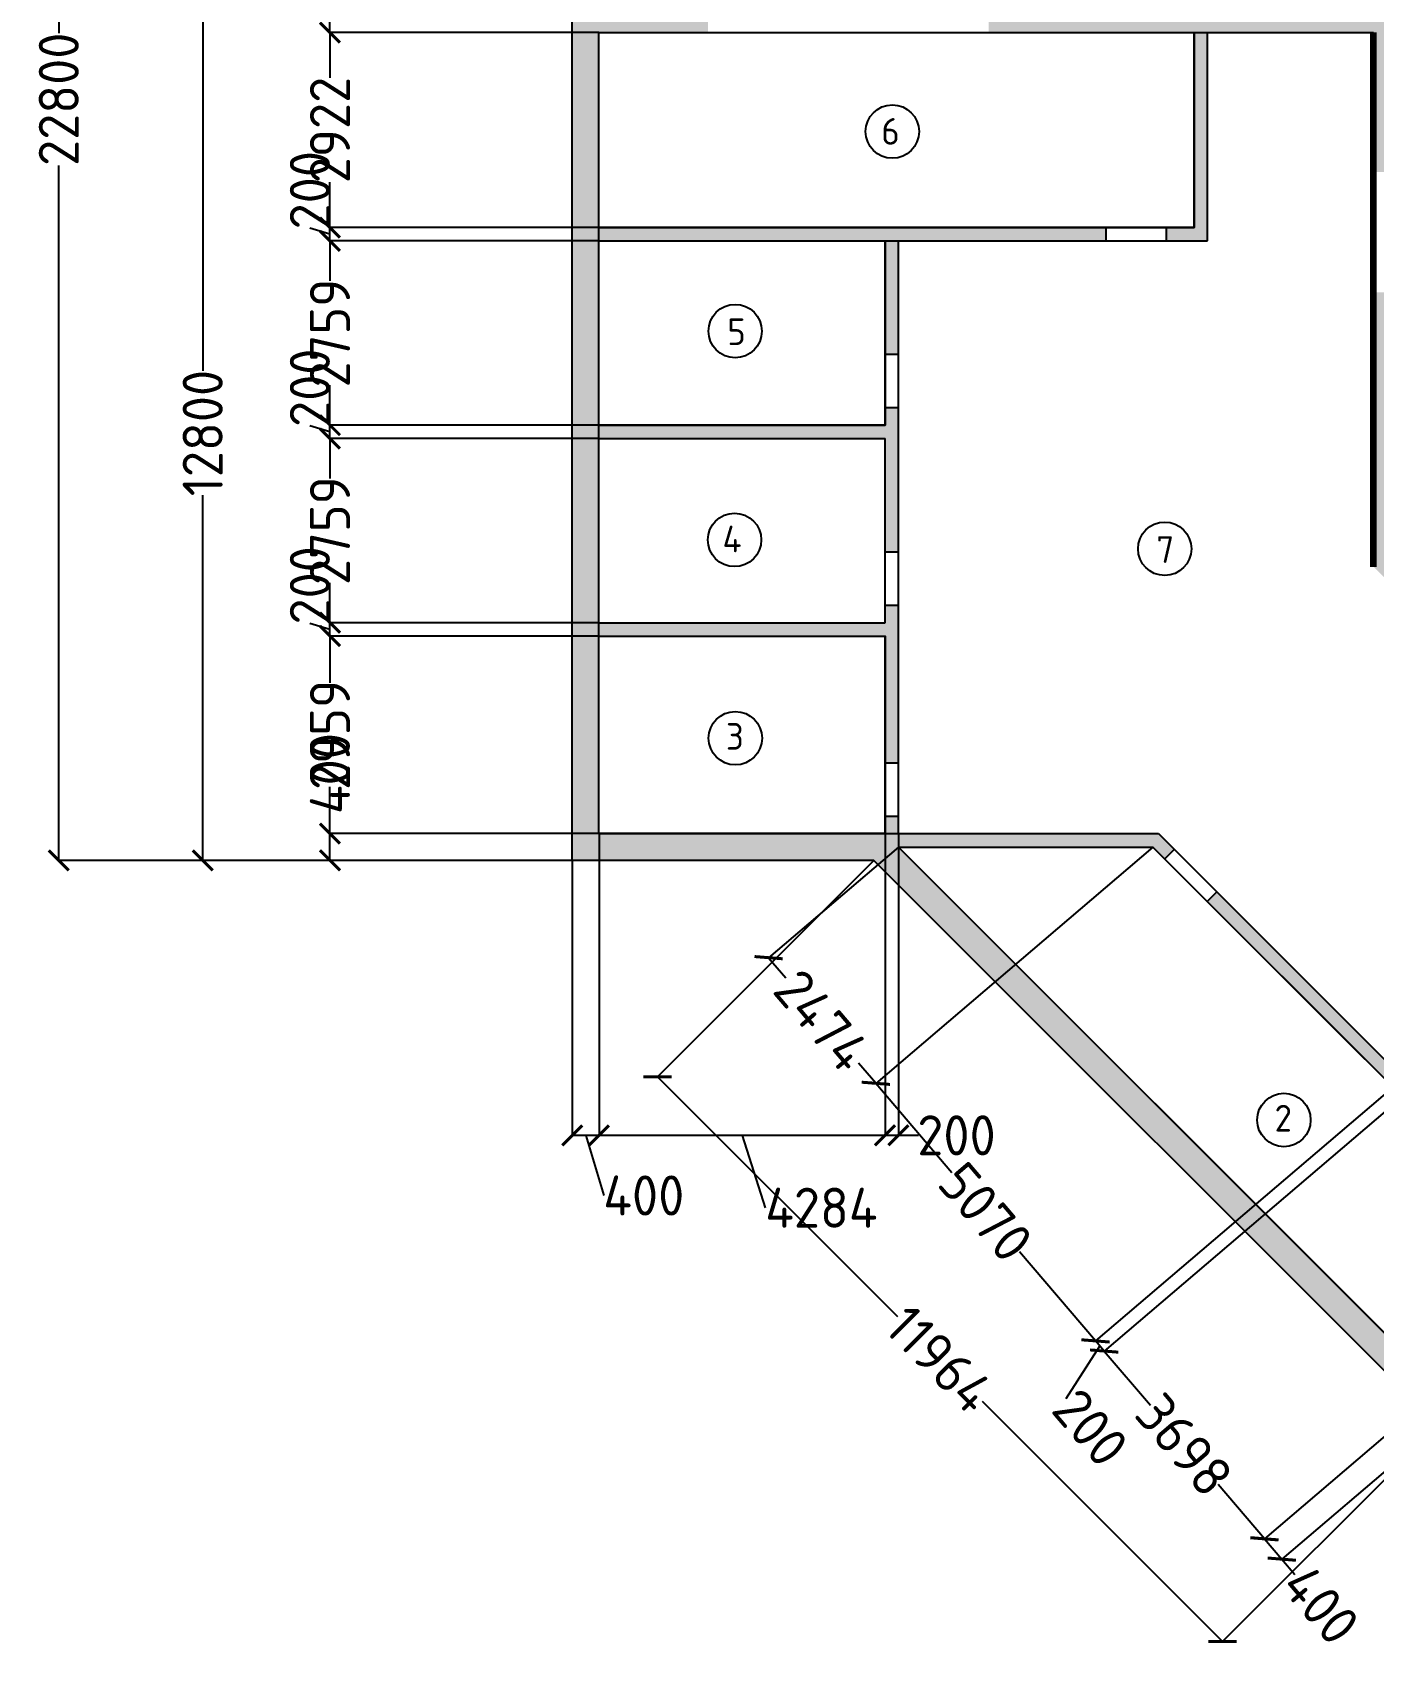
# Model space of a CAD drawing. Header units: millimetres. Extents: x 1 to 862718, y -200795 to 126771.
# Drawn here: x 243823 to 263907, y -79705 to -55381 of the extents above; entities that cross this region are included whole.
import ezdxf

# ---------------------------------------------------------------- set-up
doc = ezdxf.new("R2010")
doc.units = ezdxf.units.MM
doc.header["$MEASUREMENT"] = 0
doc.styles.get("Standard").update_dxf_attribs({"font": 'GOST Common.ttf'})
doc.dimstyles.new('GOST', dxfattribs={"dimtxt": 600, "dimasz": 300, "dimexe": 0.18, "dimexo": 0.0625, "dimgap": 0.09, "dimtad": 0, "dimdec": 0, "dimzin": 0, "dimdsep": 46, "dimtxsty": 'Standard', "dimblk": 'ARCHTICK', "dimcen": 0.09, "dimadec": 0, "dimazin": 0, "dimtfac": 1, "dimtdec": 0, "dimtofl": 0, "dimtmove": 0, "dimatfit": 3, "dimldrblk": 'ARCHTICK', "dimfxl": 1, "dimtolj": 1, "dimtzin": 0, "dimarcsym": 0})

# ---------------------------------------------------------------- blocks, each defined once
blk = doc.blocks.new('_ArchTick')
at = {"color": 0, "linetype": 'ByBlock', "const_width": 0.15}
blk.add_lwpolyline([(-0.5, -0.5), (0.5, 0.5)], dxfattribs=at)
blk = doc.blocks.new('*D56')
at = {"color": 0, "lineweight": -2, "transparency": 16777216}
for p, q in [((248278, -67380), (248278, -67080)), ((252307, -67380), (248277, -67380)), ((248278, -67781), (248278, -67380)), ((252307, -67781), (248277, -67781))]:
    blk.add_line(p, q, dxfattribs=at)
at = {"layer": 'Defpoints', "color": 0, "transparency": 16777216}
for p in [(248278, -67380), (252308, -67380), (252308, -67781)]:
    blk.add_point(p, dxfattribs=at)
at = {"color": 0, "lineweight": -2, "transparency": 16777216, "xscale": 300, "yscale": 300, "zscale": 300}
for p, rotation in [((248278, -67380), 90), ((248278, -67781), 270)]:
    blk.add_blockref('_ArchTick', p, dxfattribs=dict(at, rotation=rotation))
at = {"color": 0, "transparency": 16777216, "insert": (248278, -66480), "char_height": 600, "attachment_point": 5, "rotation": 90}
blk.add_mtext('\\A1;400', dxfattribs=at)
blk = doc.blocks.new('*D57')
at = {"color": 0, "lineweight": -2, "transparency": 16777216}
for p, q in [((252307, -64421), (248277, -64421)), ((248278, -64421), (248278, -65121)), ((248278, -67380), (248278, -66681)), ((252307, -67380), (248277, -67380))]:
    blk.add_line(p, q, dxfattribs=at)
at = {"layer": 'Defpoints', "color": 0, "transparency": 16777216}
for p in [(248278, -64421), (252308, -64421), (252308, -67380)]:
    blk.add_point(p, dxfattribs=at)
at = {"color": 0, "lineweight": -2, "transparency": 16777216, "xscale": 300, "yscale": 300, "zscale": 300}
for p, rotation in [((248278, -64421), 90), ((248278, -67380), 270)]:
    blk.add_blockref('_ArchTick', p, dxfattribs=dict(at, rotation=rotation))
at = {"color": 0, "transparency": 16777216, "insert": (248278, -65901), "char_height": 600, "attachment_point": 5, "rotation": 90}
blk.add_mtext('\\A1;2959', dxfattribs=at)
blk = doc.blocks.new('*D58')
at = {"color": 0, "lineweight": -2, "transparency": 16777216}
for p, q in [((248278, -64321), (247977, -64231)), ((247977, -64231), (247977, -64231)), ((252307, -64221), (248277, -64221)), ((252307, -64421), (248277, -64421)), ((248278, -64421), (248278, -64221))]:
    blk.add_line(p, q, dxfattribs=at)
at = {"layer": 'Defpoints', "color": 0, "transparency": 16777216}
for p in [(248278, -64221), (252308, -64221), (252308, -64421)]:
    blk.add_point(p, dxfattribs=at)
at = {"color": 0, "lineweight": -2, "transparency": 16777216, "xscale": 300, "yscale": 300, "zscale": 300}
for p, rotation in [((248278, -64221), 90), ((248278, -64421), 270)]:
    blk.add_blockref('_ArchTick', p, dxfattribs=dict(at, rotation=rotation))
at = {"color": 0, "transparency": 16777216, "insert": (247977, -63661), "char_height": 600, "attachment_point": 5, "rotation": 90}
blk.add_mtext('\\A1;200', dxfattribs=at)
blk = doc.blocks.new('*D59')
at = {"color": 0, "lineweight": -2, "transparency": 16777216}
for p, q in [((252307, -61462), (248277, -61462)), ((248278, -61462), (248278, -62061)), ((248278, -64221), (248278, -63622)), ((252307, -64221), (248277, -64221))]:
    blk.add_line(p, q, dxfattribs=at)
at = {"layer": 'Defpoints', "color": 0, "transparency": 16777216}
for p in [(248278, -61462), (252308, -61462), (252308, -64221)]:
    blk.add_point(p, dxfattribs=at)
at = {"color": 0, "lineweight": -2, "transparency": 16777216, "xscale": 300, "yscale": 300, "zscale": 300}
for p, rotation in [((248278, -61462), 90), ((248278, -64221), 270)]:
    blk.add_blockref('_ArchTick', p, dxfattribs=dict(at, rotation=rotation))
at = {"color": 0, "transparency": 16777216, "insert": (248278, -62842), "char_height": 600, "attachment_point": 5, "rotation": 90}
blk.add_mtext('\\A1;2759', dxfattribs=at)
blk = doc.blocks.new('*D60')
at = {"color": 0, "lineweight": -2, "transparency": 16777216}
for p, q in [((248278, -61362), (247977, -61272)), ((247977, -61272), (247977, -61272)), ((252307, -61262), (248277, -61262)), ((248278, -61462), (248278, -61262)), ((252307, -61462), (248277, -61462))]:
    blk.add_line(p, q, dxfattribs=at)
at = {"layer": 'Defpoints', "color": 0, "transparency": 16777216}
for p in [(248278, -61262), (252308, -61262), (252308, -61462)]:
    blk.add_point(p, dxfattribs=at)
at = {"color": 0, "lineweight": -2, "transparency": 16777216, "xscale": 300, "yscale": 300, "zscale": 300}
for p, rotation in [((248278, -61262), 90), ((248278, -61462), 270)]:
    blk.add_blockref('_ArchTick', p, dxfattribs=dict(at, rotation=rotation))
at = {"color": 0, "transparency": 16777216, "insert": (247977, -60702), "char_height": 600, "attachment_point": 5, "rotation": 90}
blk.add_mtext('\\A1;200', dxfattribs=at)
blk = doc.blocks.new('*D61')
at = {"color": 0, "lineweight": -2, "transparency": 16777216}
for p, q in [((252307, -58503), (248277, -58503)), ((248278, -58503), (248278, -59102)), ((248278, -61262), (248278, -60663)), ((252307, -61262), (248277, -61262))]:
    blk.add_line(p, q, dxfattribs=at)
at = {"layer": 'Defpoints', "color": 0, "transparency": 16777216}
for p in [(248278, -58503), (252308, -58503), (252308, -61262)]:
    blk.add_point(p, dxfattribs=at)
at = {"color": 0, "lineweight": -2, "transparency": 16777216, "xscale": 300, "yscale": 300, "zscale": 300}
for p, rotation in [((248278, -58503), 90), ((248278, -61262), 270)]:
    blk.add_blockref('_ArchTick', p, dxfattribs=dict(at, rotation=rotation))
at = {"color": 0, "transparency": 16777216, "insert": (248278, -59883), "char_height": 600, "attachment_point": 5, "rotation": 90}
blk.add_mtext('\\A1;2759', dxfattribs=at)
blk = doc.blocks.new('*D62')
at = {"color": 0, "lineweight": -2, "transparency": 16777216}
for p, q in [((248278, -58403), (247977, -58313)), ((247977, -58313), (247977, -58313)), ((252307, -58303), (248277, -58303)), ((248278, -58503), (248278, -58303)), ((252307, -58503), (248277, -58503))]:
    blk.add_line(p, q, dxfattribs=at)
at = {"layer": 'Defpoints', "color": 0, "transparency": 16777216}
for p in [(248278, -58303), (252308, -58303), (252308, -58503)]:
    blk.add_point(p, dxfattribs=at)
at = {"color": 0, "lineweight": -2, "transparency": 16777216, "xscale": 300, "yscale": 300, "zscale": 300}
for p, rotation in [((248278, -58303), 90), ((248278, -58503), 270)]:
    blk.add_blockref('_ArchTick', p, dxfattribs=dict(at, rotation=rotation))
at = {"color": 0, "transparency": 16777216, "insert": (247977, -57743), "char_height": 600, "attachment_point": 5, "rotation": 90}
blk.add_mtext('\\A1;200', dxfattribs=at)
blk = doc.blocks.new('*D63')
at = {"color": 0, "lineweight": -2, "transparency": 16777216}
for p, q in [((252307, -55381), (248277, -55381)), ((248278, -55381), (248278, -56062)), ((248278, -58303), (248278, -57622)), ((252307, -58303), (248277, -58303))]:
    blk.add_line(p, q, dxfattribs=at)
at = {"layer": 'Defpoints', "color": 0, "transparency": 16777216}
for p in [(248278, -55381), (252308, -55381), (252308, -58303)]:
    blk.add_point(p, dxfattribs=at)
at = {"color": 0, "lineweight": -2, "transparency": 16777216, "xscale": 300, "yscale": 300, "zscale": 300}
for p, rotation in [((248278, -55381), 90), ((248278, -58303), 270)]:
    blk.add_blockref('_ArchTick', p, dxfattribs=dict(at, rotation=rotation))
at = {"color": 0, "transparency": 16777216, "insert": (248278, -56842), "char_height": 600, "attachment_point": 5, "rotation": 90}
blk.add_mtext('\\A1;2922', dxfattribs=at)
blk = doc.blocks.new('*D64')
at = {"color": 0, "lineweight": -2, "transparency": 16777216}
for p, q in [((248278, -55180), (247977, -55090)), ((247977, -55090), (247977, -55090)), ((251907, -54980), (248277, -54980)), ((248278, -55381), (248278, -54980)), ((252307, -55381), (248277, -55381))]:
    blk.add_line(p, q, dxfattribs=at)
at = {"layer": 'Defpoints', "color": 0, "transparency": 16777216}
for p in [(248278, -54980), (251908, -54980), (252308, -55381)]:
    blk.add_point(p, dxfattribs=at)
at = {"color": 0, "lineweight": -2, "transparency": 16777216, "xscale": 300, "yscale": 300, "zscale": 300}
for p, rotation in [((248278, -54980), 90), ((248278, -55381), 270)]:
    blk.add_blockref('_ArchTick', p, dxfattribs=dict(at, rotation=rotation))
at = {"color": 0, "transparency": 16777216, "insert": (247977, -54490), "char_height": 600, "attachment_point": 5, "rotation": 90}
blk.add_mtext('\\A1;400', dxfattribs=at)
blk = doc.blocks.new('*D67')
at = {"color": 0, "lineweight": -2, "transparency": 16777216}
for p, q in [((251907, -54980), (246371, -54980)), ((246372, -54980), (246372, -60450)), ((246372, -67781), (246372, -62311)), ((251907, -67781), (246371, -67781))]:
    blk.add_line(p, q, dxfattribs=at)
at = {"layer": 'Defpoints', "color": 0, "transparency": 16777216}
for p in [(246372, -54980), (251908, -54980), (251908, -67781)]:
    blk.add_point(p, dxfattribs=at)
at = {"color": 0, "lineweight": -2, "transparency": 16777216, "xscale": 300, "yscale": 300, "zscale": 300}
for p, rotation in [((246372, -54980), 90), ((246372, -67781), 270)]:
    blk.add_blockref('_ArchTick', p, dxfattribs=dict(at, rotation=rotation))
at = {"color": 0, "transparency": 16777216, "insert": (246372, -61380), "char_height": 600, "attachment_point": 5, "rotation": 90}
blk.add_mtext('\\A1;12800', dxfattribs=at)
blk = doc.blocks.new('*D69')
at = {"color": 0, "lineweight": -2, "transparency": 16777216}
for p, q in [((251856.4375, -44980.5), (244216.32, -44980.5)), ((244216.5, -44980.5), (244216.5, -55390.41)), ((244216.5, -67780.5), (244216.5, -57370.59)), ((251907.4375, -67780.5), (244216.32, -67780.5))]:
    blk.add_line(p, q, dxfattribs=at)
at = {"layer": 'Defpoints', "color": 0, "transparency": 16777216}
for p in [(244216.5, -44980.5), (251856.5, -44980.5), (251907.5, -67780.5)]:
    blk.add_point(p, dxfattribs=at)
at = {"color": 0, "lineweight": -2, "transparency": 16777216, "xscale": 300, "yscale": 300, "zscale": 300}
for p, rotation in [((244216.5, -44980.5), 90), ((244216.5, -67780.5), 270)]:
    blk.add_blockref('_ArchTick', p, dxfattribs=dict(at, rotation=rotation))
at = {"color": 0, "transparency": 16777216, "insert": (244216.5, -56380.5), "char_height": 600, "attachment_point": 5, "rotation": 90}
blk.add_mtext('\\A1;22800', dxfattribs=at)
blk = doc.blocks.new('*D70')
at = {"color": 0, "lineweight": -2, "transparency": 16777216}
for p, q in [((264907, -75696), (262274, -77942)), ((265167, -76000), (262533, -78247)), ((262274, -77942), (262534, -78247)), ((262534, -78247), (262728, -78475))]:
    blk.add_line(p, q, dxfattribs=at)
at = {"layer": 'Defpoints', "color": 0, "transparency": 16777216}
for p in [(264907, -75696), (265167, -76000), (262274, -77942)]:
    blk.add_point(p, dxfattribs=at)
at = {"color": 0, "lineweight": -2, "transparency": 16777216, "xscale": 300, "yscale": 300, "zscale": 300}
for p, rotation in [((262274, -77942), 130.4622274920929), ((262534, -78247), 310.4622274920929)]:
    blk.add_blockref('_ArchTick', p, dxfattribs=dict(at, rotation=rotation))
at = {"color": 0, "transparency": 16777216, "insert": (263118, -78931), "char_height": 600, "attachment_point": 5, "rotation": 310.4622}
blk.add_mtext('\\A1;400', dxfattribs=at)
blk = doc.blocks.new('*D71')
at = {"color": 0, "lineweight": -2, "transparency": 16777216}
for p, q in [((264495, -71188), (259874, -75130)), ((259874, -75130), (260567, -75943)), ((264907, -75696), (262273, -77943)), ((262273, -77943), (261580, -77130))]:
    blk.add_line(p, q, dxfattribs=at)
at = {"layer": 'Defpoints', "color": 0, "transparency": 16777216}
for p in [(264495, -71188), (259874, -75130), (264907, -75696)]:
    blk.add_point(p, dxfattribs=at)
at = {"color": 0, "lineweight": -2, "transparency": 16777216, "xscale": 300, "yscale": 300, "zscale": 300}
for p, rotation in [((259874, -75130), 130.4622274923378), ((262273, -77943), 310.4622274923378)]:
    blk.add_blockref('_ArchTick', p, dxfattribs=dict(at, rotation=rotation))
at = {"color": 0, "transparency": 16777216, "insert": (261073, -76536), "char_height": 600, "attachment_point": 5, "rotation": 310.4622}
blk.add_mtext('\\A1;3698', dxfattribs=at)
blk = doc.blocks.new('*D72')
at = {"color": 0, "lineweight": -2, "transparency": 16777216}
for p, q in [((264354, -71047), (259744, -74978)), ((264495, -71188), (259874, -75130)), ((259809, -75054), (259299, -75844)), ((259874, -75130), (259744, -74978)), ((259299, -75844), (259300, -75844))]:
    blk.add_line(p, q, dxfattribs=at)
at = {"layer": 'Defpoints', "color": 0, "transparency": 16777216}
for p in [(264354, -71047), (264495, -71188), (259744, -74978)]:
    blk.add_point(p, dxfattribs=at)
at = {"color": 0, "lineweight": -2, "transparency": 16777216, "xscale": 300, "yscale": 300, "zscale": 300}
for p, rotation in [((259744, -74978), 130.4622274923378), ((259874, -75130), 310.4622274923378)]:
    blk.add_blockref('_ArchTick', p, dxfattribs=dict(at, rotation=rotation))
at = {"color": 0, "transparency": 16777216, "insert": (259669, -76278), "char_height": 600, "attachment_point": 5, "rotation": 310.4622}
blk.add_mtext('\\A1;200', dxfattribs=at)
blk = doc.blocks.new('*D73')
at = {"color": 0, "lineweight": -2, "transparency": 16777216}
for p, q in [((260604, -67581), (256454, -71121)), ((256454, -71120), (257593, -72456)), ((264354, -71047), (259744, -74978)), ((259744, -74978), (258606, -73643))]:
    blk.add_line(p, q, dxfattribs=at)
at = {"layer": 'Defpoints', "color": 0, "transparency": 16777216}
for p in [(260604, -67581), (256454, -71120), (264354, -71047)]:
    blk.add_point(p, dxfattribs=at)
at = {"color": 0, "lineweight": -2, "transparency": 16777216, "xscale": 300, "yscale": 300, "zscale": 300}
for p, rotation in [((256454, -71120), 130.4622274923378), ((259744, -74978), 310.4622274923378)]:
    blk.add_blockref('_ArchTick', p, dxfattribs=dict(at, rotation=rotation))
at = {"color": 0, "transparency": 16777216, "insert": (258099, -73049), "char_height": 600, "attachment_point": 5, "rotation": 310.4622}
blk.add_mtext('\\A1;5070', dxfattribs=at)
blk = doc.blocks.new('*D74')
at = {"color": 0, "lineweight": -2, "transparency": 16777216}
for p, q in [((256792, -67581), (254848, -69238)), ((260604, -67581), (256454, -71121)), ((254848, -69238), (255106, -69540)), ((256454, -71120), (256196, -70818))]:
    blk.add_line(p, q, dxfattribs=at)
at = {"layer": 'Defpoints', "color": 0, "transparency": 16777216}
for p in [(256792, -67581), (260604, -67581), (254848, -69238)]:
    blk.add_point(p, dxfattribs=at)
at = {"color": 0, "lineweight": -2, "transparency": 16777216, "xscale": 300, "yscale": 300, "zscale": 300}
for p, rotation in [((254848, -69238), 130.4622274923378), ((256454, -71120), 310.4622274923378)]:
    blk.add_blockref('_ArchTick', p, dxfattribs=dict(at, rotation=rotation))
at = {"color": 0, "transparency": 16777216, "insert": (255651, -70179), "char_height": 600, "attachment_point": 5, "rotation": 310.4622}
blk.add_mtext('\\A1;2474', dxfattribs=at)
blk = doc.blocks.new('*D75')
at = {"color": 0, "lineweight": -2, "transparency": 16777216}
for p, q in [((256426, -67781), (253185, -71021)), ((253186, -71021), (256779, -74614)), ((261645, -79481), (258052, -75887)), ((264886, -76240), (261645, -79481))]:
    blk.add_line(p, q, dxfattribs=at)
at = {"layer": 'Defpoints', "color": 0, "transparency": 16777216}
for p in [(256426, -67780), (253186, -71021), (264886, -76240)]:
    blk.add_point(p, dxfattribs=at)
at = {"color": 0, "lineweight": -2, "transparency": 16777216, "xscale": 300, "yscale": 300, "zscale": 300}
for p, rotation in [((253186, -71021), 135), ((261645, -79481), 315)]:
    blk.add_blockref('_ArchTick', p, dxfattribs=dict(at, rotation=rotation))
at = {"color": 0, "transparency": 16777216, "insert": (257415, -75251), "char_height": 600, "attachment_point": 5, "rotation": 315}
blk.add_mtext('\\A1;11964', dxfattribs=at)
blk = doc.blocks.new('*D76')
at = {"color": 0, "lineweight": -2, "transparency": 16777216}
for p, q in [((256592, -67381), (256592, -71899)), ((256792, -67381), (256792, -71899)), ((256592, -71899), (256792, -71899)), ((256792, -71899), (257092, -71899))]:
    blk.add_line(p, q, dxfattribs=at)
at = {"layer": 'Defpoints', "color": 0, "transparency": 16777216}
for p in [(256592, -67381), (256792, -67381), (256592, -71899)]:
    blk.add_point(p, dxfattribs=at)
at = {"color": 0, "lineweight": -2, "transparency": 16777216, "xscale": 300, "yscale": 300, "zscale": 300}
for p, rotation in [((256592, -71899), 179.9999990244378), ((256792, -71899), 359.9999990244378)]:
    blk.add_blockref('_ArchTick', p, dxfattribs=dict(at, rotation=rotation))
at = {"color": 0, "transparency": 16777216, "insert": (257662, -71899), "char_height": 600, "attachment_point": 5, "rotation": 360}
blk.add_mtext('\\A1;200', dxfattribs=at)
blk = doc.blocks.new('*D77')
at = {"color": 0, "lineweight": -2, "transparency": 16777216}
for p, q in [((252308, -67381), (252308, -71900)), ((256592, -67381), (256592, -71900)), ((256592, -71900), (252308, -71900)), ((254450, -71900), (254798, -72983)), ((254798, -72983), (254798, -72983))]:
    blk.add_line(p, q, dxfattribs=at)
at = {"layer": 'Defpoints', "color": 0, "transparency": 16777216}
for p in [(252308, -67380), (256592, -67380), (252308, -71900)]:
    blk.add_point(p, dxfattribs=at)
at = {"color": 0, "lineweight": -2, "transparency": 16777216, "xscale": 300, "yscale": 300, "zscale": 300, "rotation": 180}
blk.add_blockref('_ArchTick', (252308, -71900), dxfattribs=at)
at = {"color": 0, "lineweight": -2, "transparency": 16777216, "xscale": 300, "yscale": 300, "zscale": 300}
blk.add_blockref('_ArchTick', (256592, -71900), dxfattribs=at)
at = {"color": 0, "transparency": 16777216, "insert": (255638, -72983), "char_height": 600, "attachment_point": 5}
blk.add_mtext('\\A1;4284', dxfattribs=at)
blk = doc.blocks.new('*D78')
at = {"color": 0, "lineweight": -2, "transparency": 16777216}
for p, q in [((252308, -67381), (252308, -71900)), ((251908, -67781), (251908, -71900)), ((252308, -71900), (251908, -71900)), ((252108, -71900), (252378, -72800)), ((252378, -72800), (252378, -72800))]:
    blk.add_line(p, q, dxfattribs=at)
at = {"layer": 'Defpoints', "color": 0, "transparency": 16777216}
for p in [(252308, -67380), (251908, -67780), (251908, -71900)]:
    blk.add_point(p, dxfattribs=at)
at = {"color": 0, "lineweight": -2, "transparency": 16777216, "xscale": 300, "yscale": 300, "zscale": 300, "rotation": 180}
blk.add_blockref('_ArchTick', (251908, -71900), dxfattribs=at)
at = {"color": 0, "lineweight": -2, "transparency": 16777216, "xscale": 300, "yscale": 300, "zscale": 300}
blk.add_blockref('_ArchTick', (252308, -71900), dxfattribs=at)
at = {"color": 0, "transparency": 16777216, "insert": (252978, -72800), "char_height": 600, "attachment_point": 5}
blk.add_mtext('\\A1;400', dxfattribs=at)

msp = doc.modelspace()

# ---------------------------------------------------------------- hatches: boundary and pattern name
at = {"true_color": 0x636466}
h = msp.add_hatch(color=251, dxfattribs=at)
h.dxf.hatch_style = 1
h.paths.add_polyline_path([(299231.5, -57667), (296507.5, -57667), (293751.5, -57667), (293751.5, -58067), (299231.5, -58067)], flags=17)
h.paths.add_polyline_path([(296507.5, -60993.2), (296307.5, -60993.2), (296307.5, -67380.5), (296507.5, -67380.5)], flags=17)
h.paths.add_polyline_path([(300507.5, -60993.2), (300307.5, -60993.2), (300307.5, -67380.5), (300507.5, -67380.5)], flags=17)
h.paths.add_polyline_path([(304507.5, -64391.5), (304309.1, -64391.5), (304309.1, -67380.5), (304507.5, -67380.5)], flags=17)
h.paths.add_polyline_path([(302921, -60591), (302721, -60591), (302721, -64829.5), (304307.5, -64829.5), (304307.5, -64629.5), (302921, -64629.5)], flags=17)
h.paths.add_polyline_path([(310307.5, -62952.5), (304507.5, -62952.5), (304507.5, -63152.5), (307514, -63152.5), (310307.5, -63152.5)], flags=17)
h.paths.add_polyline_path([(304307.5, -57667), (301031.5, -57667), (301031.5, -58067), (304307.5, -58067)], flags=17)
h.paths.add_polyline_path([(304507.5, -55379.5), (304307.5, -55379.5), (304307.5, -57667), (304307.5, -58067), (304307.5, -58244.5), (304507.5, -58244.5)], flags=17)
h.paths.add_polyline_path([(310307.5, -59180.5), (304507.5, -59180.5), (304507.5, -59044.5), (304307.7, -59044.5), (304307.9, -59561.5), (304507.5, -59561.5), (304507.5, -59380.5), (310307.5, -59380.5)], flags=17)
h.paths.add_polyline_path([(299023.4, -60591), (293566.5, -60591), (293566.6, -60993.2), (296307.5, -60993.2), (299023.5, -60993.2)], flags=17)
h.paths.add_polyline_path([(300891.4, -60591), (299923.4, -60591), (299923.5, -60993.2), (300891.5, -60993.2)], flags=17)
h.paths.add_polyline_path([(302721, -60591), (301791.4, -60591), (301791.5, -60993.2), (302721, -60993.2)], flags=17)
h.paths.add_polyline_path([(292851.5, -57667), (292507.5, -57667), (292007.5, -57667), (292007.5, -58067), (292851.5, -58067)], flags=17)
h.paths.add_polyline_path([(292507.5, -55377.5), (292307.5, -55377.4), (292307.5, -57667), (292507.5, -57667)], flags=17)
h.paths.add_polyline_path([(296507.5, -55378.2), (296307.5, -55378.1), (296307.5, -57667), (296507.5, -57667)], flags=17)
h.paths.add_polyline_path([(291107.5, -57667), (288509.1, -57667), (288509.1, -58067), (291107.5, -58067)])
h.paths.add_polyline_path([(288509.1, -55376.8), (288309.1, -55376.8), (288309.1, -58067), (288509.1, -58067), (288509.1, -57667)])
h.paths.add_polyline_path([(288309.1, -56980.3), (276322.9, -56982.2), (276322.9, -57382.2), (288309.1, -57380.3)], flags=17)
h.paths.add_polyline_path([(274422.9, -59380.5), (264307.5, -59380.5), (264307.5, -59270.5), (263907.5, -59270.5), (263907.5, -63382.5), (268243, -67718.1), (271013.2, -70488.2), (269731.9, -71581.1), (270015.6, -71864.8), (271602.2, -70511.5), (268871.2, -67780.5), (271126.5, -67780.5), (271126.5, -67380.5), (268471.2, -67380.5), (264307.5, -63216.8), (264307.5, -59780.5), (274422.9, -59780.5)])
h.paths.add_polyline_path([(280531.1, -59380.5), (280331.1, -59380.5), (280331.1, -67380.5), (280531.1, -67380.5), (280531.1, -63977)])
h.paths.add_polyline_path([(280331.1, -59380.5), (276323, -59380.5), (276323, -59780.5), (280331.1, -59780.5)])
h.paths.add_polyline_path([(282950.5, -60591), (280531.1, -60591), (280531.1, -60993.2), (282950.5, -60993.2)])
h.paths.add_polyline_path([(284990.1, -60591), (283850.5, -60591), (283850.5, -60993.2), (284990.1, -60993.2)])
h.paths.add_polyline_path([(284520.1, -60993.2), (284320.1, -60993.2), (284320.1, -63777), (284320.1, -63977), (284320.1, -67380.5), (284520.1, -67380.5), (284520.1, -63977)])
h.paths.add_polyline_path([(291220, -60591), (285890.1, -60591), (285890.1, -60993.2), (288309.1, -60993.2), (291220, -60993.2)])
h.paths.add_polyline_path([(288509.1, -60993.2), (288309.1, -60993.2), (288309.1, -63777), (288131, -63777), (288131, -63977), (288309.1, -63977), (288309.1, -67380.5), (288509.1, -67380.5)])
h.paths.add_polyline_path([(287231, -63777), (284520.1, -63777), (284520.1, -63977), (287231, -63977)])
h.paths.add_polyline_path([(284320.1, -63777), (281590.5, -63777), (281590.6, -63977), (284320.1, -63977)])
h.paths.add_polyline_path([(280690.5, -63777), (280531.1, -63777), (280531.1, -63977), (280690.6, -63977)])
h.paths.add_polyline_path([(292507.5, -60993.2), (292307.5, -60993.2), (292307.5, -67380.5), (292507.5, -67380.5)], flags=17)
h.paths.add_polyline_path([(292666.5, -60591), (292119.9, -60591), (292120, -60993.2), (292307.5, -60993.2), (292666.6, -60993.2)], flags=17)
h.paths.add_polyline_path([(281151.3, -67380.5), (279121, -67380.5), (279121, -67780.5), (281151.3, -67780.5)])
h.paths.add_polyline_path([(289247.3, -67380.5), (288509.1, -67380.5), (283408.5, -67380.5), (283408.5, -67780.5), (289247.3, -67780.5)])
h.paths.add_polyline_path([(256791.8, -58503), (256591.8, -58503), (256591.8, -60199.5), (256791.8, -60199.5)], flags=17)
h.paths.add_polyline_path([(259904.5, -58303), (252307.5, -58303), (252307.5, -58503), (256591.8, -58503), (259904.5, -58503)], flags=17)
h.paths.add_polyline_path([(261420, -55380.5), (261220, -55380.5), (261220, -58303), (260804.5, -58303), (260804.5, -58503), (261420, -58503)], flags=17)
h.paths.add_polyline_path([(256791.8, -60999.5), (256591.8, -60999.5), (256591.8, -61262), (252307.5, -61262), (252307.5, -61462), (256591.8, -61462), (256591.8, -63158.5), (256791.8, -63158.5)], flags=17)
h.paths.add_polyline_path([(256791.8, -63958.5), (256591.8, -63958.5), (256591.8, -64221), (252307.5, -64221), (252307.5, -64421), (256591.8, -64421), (256591.8, -66318), (256791.8, -66318)], flags=17)
h.paths.add_polyline_path([(256791.8, -67118), (256591.8, -67118), (256591.8, -67380.5), (256791.8, -67380.5)], flags=17)
h.paths.add_polyline_path([(256791.8, -67580.5), (260604.5, -67580.5), (260781.7, -67757.8), (260923.2, -67616.3), (260687.3, -67380.5), (256591.8, -67380.5), (256591.8, -67380.5), (252307.5, -67380.5), (252307.5, -55380.5), (253939, -55380.5), (253939, -54980.5), (251907.5, -54980.5), (251907.5, -67780.5), (256426.1, -67780.5), (264885.8, -76240.2), (268653.9, -73026.3), (268370.1, -72742.6), (264907.4, -75696.1)])
h.paths.add_polyline_path([(264494.9, -71188.1), (261559.6, -68252.7), (261418.1, -68394.2), (266965, -73941), (267117.7, -73810.8)], flags=17)
h.paths.add_polyline_path([(265745.6, -70118), (265604.1, -69976.6), (264353.6, -71046.8), (264494.9, -71188.1)], flags=17)
h.paths.add_polyline_path([(268384.9, -67859.9), (268243, -67718.1), (266963.7, -68812.9), (267105.4, -68954.6)], flags=17)
h.paths.add_polyline_path([(307714, -63152.5), (307514, -63152.5), (307514, -66425), (307714, -66425)], flags=17)
h.paths.add_polyline_path([(307714, -67225), (307514, -67225), (307514, -67380.5), (307714, -67380.5)], flags=17)
h.paths.add_polyline_path([(304307.5, -63491.5), (304507.5, -63491.5), (304507.5, -62952.5), (304507.5, -60461.5), (304307.5, -60461.5)])
h.paths.add_polyline_path([(267341, -45380.5), (267341, -44980.5), (263907.6, -44980.5), (263906.2, -54980.5), (258143.5, -54980.5), (258143.5, -55380.5), (263907.5, -55380.5), (263907.5, -57470.5), (264307.2, -57470.5), (264307.2, -57384.1), (274422.9, -57382.5), (274422.9, -56982.5), (264307.5, -56984.1), (264307.5, -55380.5), (264307.5, -45380.5)])
h = msp.add_hatch(color=251, dxfattribs=at)
h.dxf.hatch_style = 1
h.paths.add_polyline_path([(289213.3, -54976.6), (288709, -54976.7), (288707.4, -44980.5), (285273.5, -44980.5), (285273.5, -45380.5), (288307.5, -45380.5), (288309.1, -55376.8), (289213.3, -55376.6)])
h.paths.add_polyline_path([(260513.7, -63546.7), (260993.7, -63546.7), (260993.7, -62664.9), (260513.7, -62664.9)], flags=9)
h.paths.add_polyline_path([(289873.5, -57031.7), (290633.5, -57031.7), (290633.5, -56149.9), (289873.5, -56149.9)], flags=9)
h.paths.add_polyline_path([(293762, -56990.7), (294562, -56990.7), (294562, -56108.9), (293762, -56108.9)], flags=9)
h.paths.add_polyline_path([(299700.5, -56941.2), (300460.5, -56941.2), (300460.5, -56059.4), (299700.5, -56059.4)], flags=9)
h.paths.add_polyline_path([(306929.5, -57690.2), (307689.5, -57690.2), (307689.5, -56808.4), (306929.5, -56808.4)], flags=9)
h.paths.add_polyline_path([(306884, -61657.7), (307564, -61657.7), (307564, -60775.9), (306884, -60775.9)], flags=9)
h.paths.add_polyline_path([(308622.5, -66058.7), (309382.5, -66058.7), (309382.5, -65176.9), (308622.5, -65176.9)], flags=9)
h.paths.add_polyline_path([(305501.5, -66122.2), (306181.5, -66122.2), (306181.5, -65240.4), (305501.5, -65240.4)], flags=9)
h.paths.add_polyline_path([(301801.5, -66382.7), (302481.5, -66382.7), (302481.5, -65500.9), (301801.5, -65500.9)], flags=9)
h.paths.add_polyline_path([(298054.5, -64935.2), (298734.5, -64935.2), (298734.5, -64053.4), (298054.5, -64053.4)], flags=9)
h.paths.add_polyline_path([(294025, -64812.2), (294705, -64812.2), (294705, -63930.4), (294025, -63930.4)], flags=9)
h.paths.add_polyline_path([(289926.5, -64752.7), (290606.5, -64752.7), (290606.5, -63870.9), (289926.5, -63870.9)], flags=9)
h.paths.add_polyline_path([(285917.5, -66125.7), (286637.5, -66125.7), (286637.5, -65243.9), (285917.5, -65243.9)], flags=9)
h.paths.add_polyline_path([(281953.5, -66021.7), (282633.5, -66021.7), (282633.5, -65139.9), (281953.5, -65139.9)], flags=9)
h.paths.add_polyline_path([(285925.5, -63018.2), (286605.5, -63018.2), (286605.5, -62136.4), (285925.5, -62136.4)], flags=9)
h.paths.add_polyline_path([(282004.5, -62923.2), (282604.5, -62923.2), (282604.5, -62041.4), (282004.5, -62041.4)], flags=9)
h.paths.add_polyline_path([(272287, -63964.2), (272967, -63964.2), (272967, -63082.4), (272287, -63082.4)], flags=9)
h.paths.add_polyline_path([(275321.5, -58971.2), (275801.5, -58971.2), (275801.5, -58089.4), (275321.5, -58089.4)], flags=9)
h.paths.add_polyline_path([(275222.5, -51662.2), (275702.5, -51662.2), (275702.5, -50780.4), (275222.5, -50780.4)], flags=9)
h.paths.add_polyline_path([(256395.5, -57282.7), (256875.5, -57282.7), (256875.5, -56400.9), (256395.5, -56400.9)], flags=9)
h.paths.add_polyline_path([(254088, -60283.2), (254568, -60283.2), (254568, -59401.4), (254088, -59401.4)], flags=9)
h.paths.add_polyline_path([(254068.5, -66344.7), (254548.5, -66344.7), (254548.5, -65462.9), (254068.5, -65462.9)], flags=9)
h.paths.add_polyline_path([(254017, -63388.2), (254537, -63388.2), (254537, -62506.4), (254017, -62506.4)], flags=9)
h.paths.add_polyline_path([(262285.5, -72064.2), (262765.5, -72064.2), (262765.5, -71182.4), (262285.5, -71182.4)], flags=9)
h.paths.add_polyline_path([(267526, -71419.2), (267926, -71419.2), (267926, -70537.4), (267526, -70537.4)], flags=9)

# ---------------------------------------------------------------- linework, layer by layer
at = {"color": 18, "true_color": 0x000000}
for p, q in [((261220, -58303), (261220, -55380.5)), ((261420, -58503), (261420, -55380.5)), ((252307.5, -58303), (261220, -58303)), ((259904.5, -58503), (259904.5, -58303)), ((260804.5, -58503), (260804.5, -58303)), ((252307.5, -58503), (261420, -58503)), ((256591.8, -61262), (256591.8, -58503)), ((256791.8, -67380.5), (256791.8, -58503)), ((256591.8, -60199.5), (256791.8, -60199.5)), ((256591.8, -60999.5), (256791.8, -60999.5)), ((252307.5, -61262), (256591.8, -61262)), ((252307.5, -61462), (256591.8, -61462)), ((256591.8, -64221), (256591.8, -61462)), ((256591.8, -63158.5), (256791.8, -63158.5)), ((256591.8, -63958.5), (256791.8, -63958.5)), ((252307.5, -64221), (256591.8, -64221)), ((252307.5, -64421), (256591.8, -64421)), ((256591.8, -67380.5), (256591.8, -64421)), ((256591.8, -66318), (256791.8, -66318)), ((256591.8, -67118), (256791.8, -67118)), ((252307.5, -67380.5), (256591.8, -67380.5)), ((256591.8, -67380.5), (260687.3, -67380.5)), ((256591.8, -67380.5), (256791.8, -67380.5)), ((256791.8, -67580.5), (264907.4, -75696.1)), ((256791.8, -67580.5), (260604.5, -67580.5)), ((256791.8, -67580.5), (264907.4, -75696.1)), ((260604.5, -67580.5), (266965, -73941)), ((260687.3, -67380.5), (267117.7, -73810.8)), ((260781.7, -67757.8), (260923.2, -67616.3)), ((261418.1, -68394.2), (261559.6, -68252.7))]:
    msp.add_line(p, q, dxfattribs=at)
at = {"color": 18, "lineweight": 200, "true_color": 0x000000}
msp.add_line((263907.5, -63382.5), (263907.5, -55380.5), dxfattribs=at)
at = {"color": 18, "true_color": 0x000000}
for points in [[(268871.2, -67780.5), (271602.2, -70511.5), (264885.8, -76240.2), (256426.1, -67780.5), (251907.5, -67780.5), (251907.5, -54980.5), (263906.2, -54980.5), (263907.6, -44980.5), (288707.4, -44980.5), (288709, -54976.7), (310707.5, -54973.6), (310707.5, -67780.5)], [(252307.5, -55380.5), (261220, -55380.5), (261220, -58303), (252307.5, -58303)], [(252307.5, -58503), (256591.8, -58503), (256591.8, -61262), (252307.5, -61262)]]:
    msp.add_lwpolyline(points, close=True, dxfattribs=at)
for points in [[(256591.8, -67380.5), (252307.5, -67380.5), (252307.5, -55380.5), (263907.5, -55380.5)], [(252307.5, -67380.5), (252307.5, -55380.5), (263907.5, -55380.5)], [(252307.5, -67380.5), (252307.5, -64421), (256591.8, -64421), (256591.8, -67380.5), (252307.5, -67380.5)], [(256591.8, -67380.5), (256591.8, -67380.5), (252307.5, -67380.5)], [(271013.2, -70488.2), (271013.2, -70488.2), (264907.4, -75696.1), (256791.8, -67580.5)], [(256791.8, -67580.5), (260604.5, -67580.5), (266965, -73941), (264907.4, -75696.1), (256791.8, -67580.5)]]:
    msp.add_lwpolyline(points, dxfattribs=at)
for centre in [(256701.4, -56864.4), (254346.9, -59852.9), (254337.4, -62980.4), (260780.4, -63113.4), (254348.9, -65950.4), (262565.9, -71669.9)]:
    msp.add_circle(centre, 400, dxfattribs=at)

# ---------------------------------------------------------------- texts
at = {"color": 18, "true_color": 0x000000, "char_height": 400, "attachment_point": 1}
for s, width, insert in [('6', 400, (256535.5, -56661.5)), ('5', 400, (254228, -59662)), ('4', 8607, (254157, -62767)), ('7', 400, (260655.5, -62925.5)), ('3', 8607, (254208.5, -65723.5)), ('2', 400, (262425.5, -71443))]:
    msp.add_mtext_dynamic_manual_height_columns(s, width=width, gutter_width=1, heights=[0], dxfattribs=dict(at, insert=insert))

# ---------------------------------------------------------------- dimensions: what is measured, and where the dimension line sits
at = {"color": 18, "true_color": 0x000000}
for base, p1, p2, picture, middle in [((244216.5, -44980.5), (251907.5, -67780.5), (251856.5, -44980.5), '*D69', (244216.5, -56380.5)), ((246371.5, -54980.5), (251907.5, -67780.5), (251907.5, -54980.5), '*D67', (246371.5, -61380.5)), ((248277.5, -67380.5), (252307.5, -67780.5), (252307.5, -67380.5), '*D56', (248277.5, -66480.4))]:
    dim = msp.add_linear_dim(base=base, p1=p1, p2=p2, angle=90, dimstyle='GOST', dxfattribs=at)
    dim.commit()
    dim.dimension.update_dxf_attribs({"geometry": picture, "text_midpoint": middle})
for base, p1, p2, angle, picture, middle in [((248277.5, -54980.5), (252307.5, -55380.5), (251907.5, -54980.5), 90, '*D64', (247977.2, -55090.1)), ((248277.5, -55380.5), (252307.50029, -58302.99996), (252307.50034, -55380.5), 90, '*D63', (248277.5, -56841.74998)), ((248277.5, -58303), (252307.5, -58503), (252307.5, -58303), 90, '*D62', (247977.2, -58312.6)), ((248277.5, -58503), (252307.5, -61262), (252307.5, -58503), 90, '*D61', (248277.5, -59882.5)), ((248277.5, -61262), (252307.5, -61462), (252307.5, -61262), 90, '*D60', (247977.2, -61271.6)), ((248277.5, -61462), (252307.5, -64221), (252307.5, -61462), 90, '*D59', (248277.5, -62841.5)), ((248277.5, -64221), (252307.5, -64421), (252307.5, -64221), 90, '*D58', (247977.2, -64230.6)), ((248277.5, -64421), (252307.5002, -67380.4997), (252307.5002, -64421), 90, '*D57', (248277.5, -65900.7499)), ((251907.5, -71899.5), (252307.5, -67380.5), (251907.5, -67780.5), 360, '*D78', (252377.9, -72799.8)), ((254848.5, -69238), (260604.5, -67580.5), (256791.8, -67580.5), 310.46223, '*D74', (255651.3, -70179.3)), ((256454.1, -71120.5), (264353.6, -71046.8), (260604.5, -67580.5), 310.46223, '*D73', (258099.3, -73049.3)), ((259873.7, -75129.7), (264907.4, -75696.1), (264494.9, -71188.1), 310.46223, '*D71', (261073.5, -76536.3))]:
    dim = msp.add_linear_dim(base=base, p1=p1, p2=p2, angle=angle, dimstyle='GOST', override={"dimtmove": 1}, dxfattribs=at)
    dim.commit()
    dim.dimension.update_dxf_attribs({"geometry": picture, "text_midpoint": middle})
dim = msp.add_linear_dim(base=(252307.5, -71899.5), p1=(256591.8, -67380.5), p2=(252307.5, -67380.5), angle=360, dimstyle='GOST', override={"dimtmove": 1}, dxfattribs=at)
dim.commit()
dim.dimension.update_dxf_attribs({"geometry": '*D77', "text_midpoint": (254798.5, -72983), "dimtype": 160})
for base, p1, p2, angle, picture, middle in [((256591.8, -71899.1), (256791.8, -67380.5), (256591.8, -67380.5), 180, '*D76', (257661.9, -71899.1)), ((262274, -77942.2), (265167, -76000.4), (264907.4, -75696.1), 130.46223, '*D70', (263117.7, -78931.4))]:
    dim = msp.add_linear_dim(base=base, p1=p1, p2=p2, angle=angle, dimstyle='GOST', dxfattribs=at)
    dim.commit()
    dim.dimension.update_dxf_attribs({"geometry": picture, "text_midpoint": middle, "dimtype": 161})
dim = msp.add_aligned_dim(p1=(264885.8, -76240.2), p2=(256426.1, -67780.5), distance=4582.8, dimstyle='GOST', dxfattribs=at)
dim.commit()
dim.dimension.update_dxf_attribs({"geometry": '*D75', "text_midpoint": (257415.4, -75250.9)})
dim = msp.add_linear_dim(base=(259744.5, -74978.1), p1=(264494.9, -71188.1), p2=(264353.6, -71046.8), angle=310.46223, text='200', dimstyle='GOST', override={"dimtmove": 1}, dxfattribs=at)
dim.commit()
dim.dimension.update_dxf_attribs({"geometry": '*D72', "text_midpoint": (259299.6, -75843.9)})

doc.saveas('drawing.dxf')
